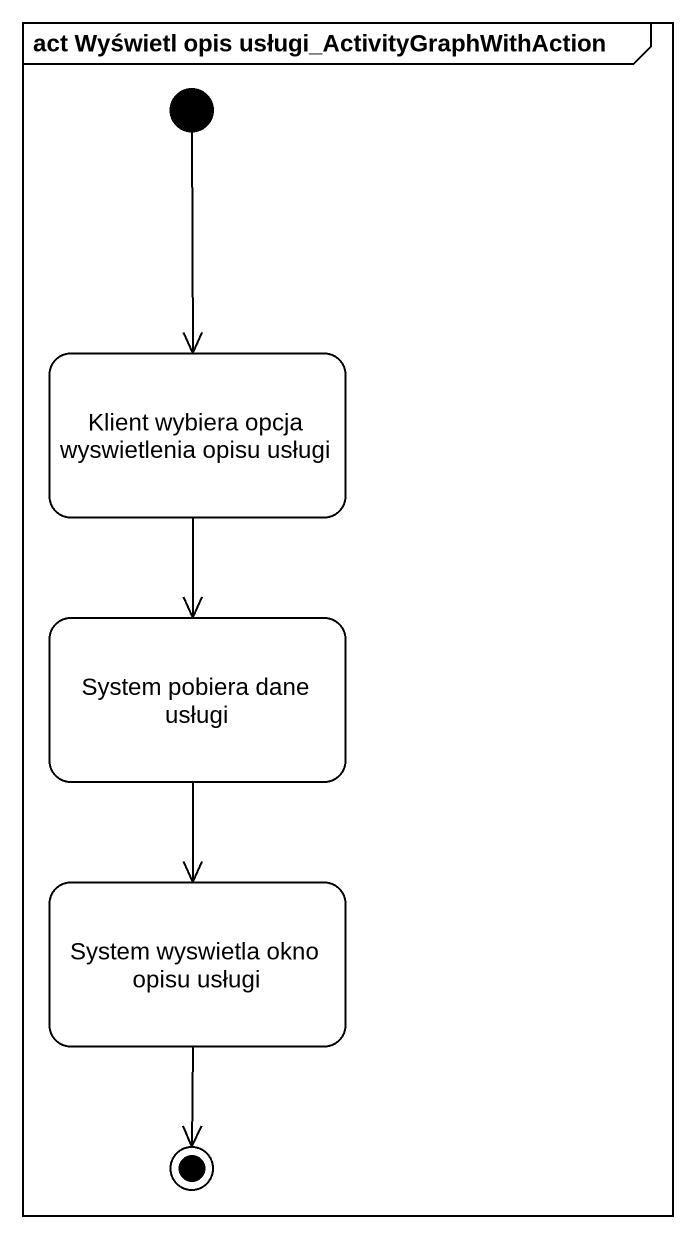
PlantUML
@startuml
mainframe act Wyświetl opis usługi_ActivityGraphWithAction
hide empty description
state "Klient wybiera opcja wyswietlenia opisu usługi" as Klient_wybiera_opcja
state "System pobiera dane usługi" as System_pobiera_dane_usługi
state "System wyswietla okno opisu usługi" as System_wyswietla_okno_opisu
[*] --> Klient_wybiera_opcja
Klient_wybiera_opcja --> System_pobiera_dane_usługi
System_pobiera_dane_usługi --> System_wyswietla_okno_opisu
System_wyswietla_okno_opisu --> [*]
@enduml
